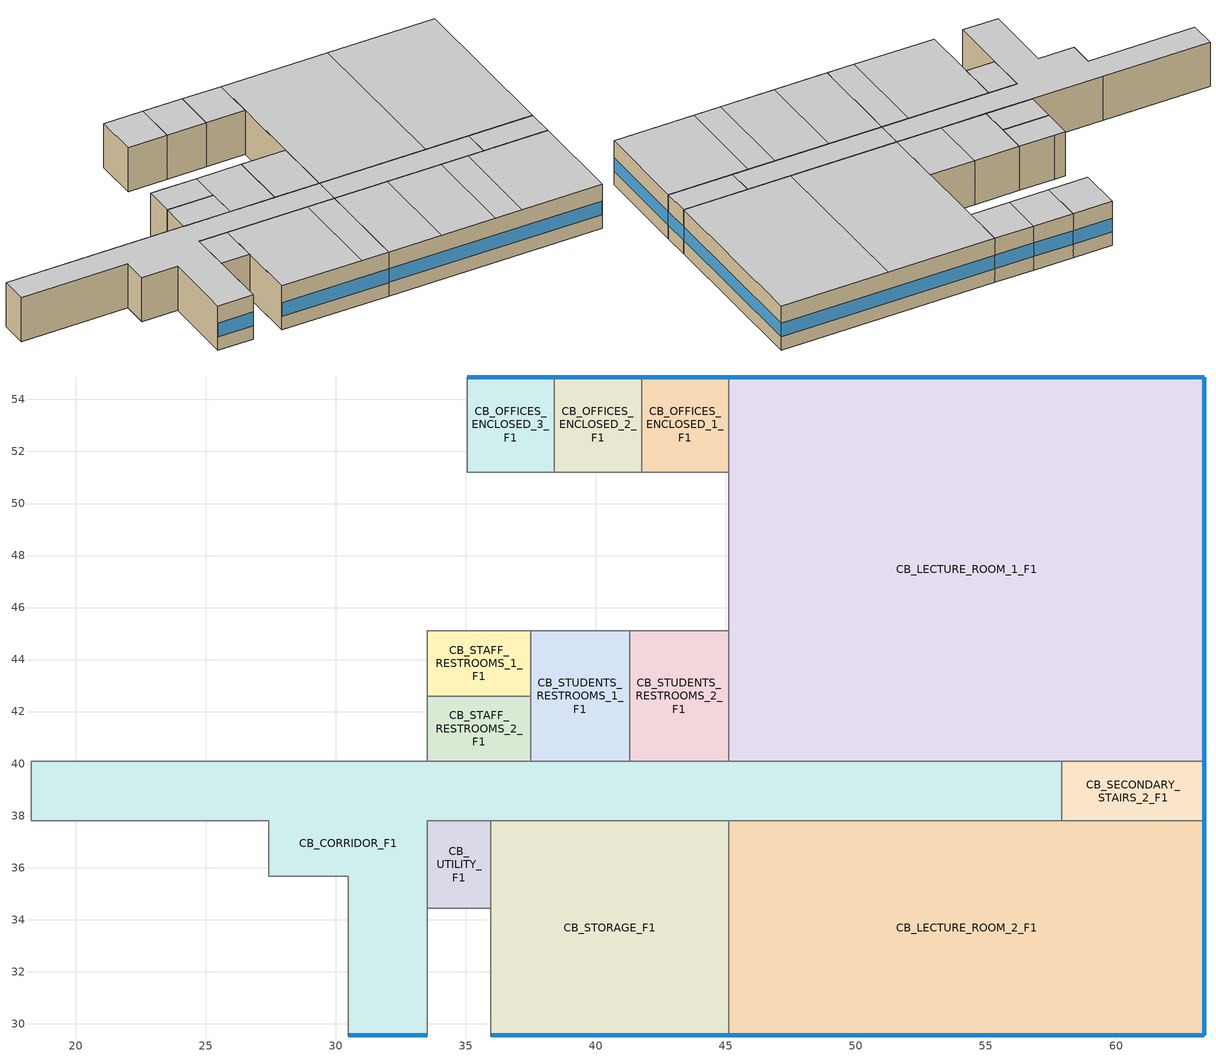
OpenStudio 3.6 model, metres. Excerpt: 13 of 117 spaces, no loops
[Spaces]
CB_CORRIDOR_F1
 floor ground (Foundation F 126 Perim 305 Area 12217): 57.91,40.08 57.91,37.8 33.53,37.8 33.53,29.57 30.48,29.57 30.48,35.66 27.43,35.66 27.43,37.8 18.29,37.8 18.29,40.08 z0
 wall outside: 30.48,29.57 33.53,29.57 z0:3.96
 wall to CB_CAFE_STUDY_LOUNGE_F1: 18.29,40.08 18.29,37.8 z0:3.96
 wall to CB_CONFERENCE_ROOM_F1: 27.43,40.08 18.29,40.08 z0:3.96
 wall to CB_OFFICES_OPEN_F1: 33.53,40.08 27.43,40.08 z0:3.96
 wall to CB_STAFF_RESTROOMS_2_F1: 37.49,40.08 33.53,40.08 z0:3.96
 wall to CB_STUDENTS_RESTROOMS_1_F1: 41.3,40.08 37.49,40.08 z0:3.96
 wall to CB_STUDENTS_RESTROOMS_2_F1: 45.11,40.08 41.3,40.08 z0:3.96
 wall to CB_LECTURE_ROOM_1_F1: 57.91,40.08 45.11,40.08 z0:3.96
 wall to CB_SECONDARY_STAIRS_2_F1: 57.91,37.8 57.91,40.08 z0:3.96
 wall to CB_LECTURE_ROOM_2_F1: 45.11,37.8 57.91,37.8 z0:3.96
 wall to CB_STORAGE_F1: 35.97,37.8 45.11,37.8 z0:3.96
 wall to CB_UTILITY_F1: 33.53,34.44 33.53,37.8 35.97,37.8 z0:3.96
 wall to CB_PUBLIC_ELEVATORS_F1: 33.53,29.57 33.53,34.44 z0:3.96
 wall to CB_MAIN_STAIRS_F1: 27.43,35.66 30.48,35.66 30.48,29.57 z0:3.96
 wall to CB_ENTRANCE_LOBBY_F1: 27.43,35.66 27.43,37.8 / 18.29,37.8 27.43,37.8 z0:3.96
 window: 30.49,29.57 33.52,29.57 z1.22:2.44
 ceiling to CB_STUDIO_2_F2: 57.91,37.8 57.91,40.08 45.11,40.08 45.11,37.8 z3.96
 ceiling to CB_CORRIDOR_F2: 33.53,29.57 33.53,37.8 45.11,37.8 45.11,40.08 18.29,40.08 18.29,37.8 27.43,37.8 27.43,35.66 30.48,35.66 30.48,29.57 z3.96
CB_STORAGE_F1
 floor ground (Foundation F 126 Perim 914 Area 7525): 45.11,37.8 45.11,29.57 35.97,29.57 35.97,37.8 z0
 wall outside: 35.97,29.57 45.11,29.57 z0:3.96
 wall to CB_PUBLIC_ELEVATORS_F1: 35.97,34.44 35.97,29.57 z0:3.96
 wall to CB_UTILITY_F1: 35.97,37.8 35.97,34.44 z0:3.96
 wall to CB_LECTURE_ROOM_2_F1: 45.11,29.57 45.11,37.8 z0:3.96
 window: 35.98,29.57 45.11,29.57 z1.22:2.44
 ceiling to CB_CLASSROOM_4_F2: 42.82,29.57 42.82,37.8 35.97,37.8 35.97,29.57 z3.96
 ceiling to CB_CLASSROOM_3_F2: 45.11,29.57 45.11,37.8 42.82,37.8 42.82,29.57 z3.96
CB_LECTURE_ROOM_2_F1
 floor ground (Foundation F 126 Perim 2652 Area 1505): 63.4,37.8 63.4,29.57 45.11,29.57 45.11,37.8 z0
 wall outside: 45.11,29.57 63.4,29.57 63.4,37.8 z0:3.96
 wall to CB_SECONDARY_STAIRS_2_F1: 63.4,37.8 57.91,37.8 z0:3.96
 window: 45.11,29.57 63.4,29.57 / 63.4,29.57 63.4,37.79 z1.22:2.44
 ceiling to CB_CLASSROOM_2_F2: 54.25,29.57 54.25,37.8 49.68,37.8 49.68,29.57 z3.96; 56.54,29.57 56.54,37.8 54.25,37.8 54.25,29.57 z3.96
 ceiling to CB_CLASSROOM_1_F2: 63.4,29.57 63.4,37.8 56.54,37.8 56.54,29.57 z3.96
 ceiling to CB_CLASSROOM_3_F2: 49.68,29.57 49.68,37.8 45.11,37.8 45.11,29.57 z3.96
CB_UTILITY_F1
 floor ground (Foundation F 126 Perim 0 Area 818): 35.97,37.8 35.97,34.44 33.53,34.44 33.53,37.8 z0
 wall to CB_PUBLIC_ELEVATORS_F1: 33.53,34.44 35.97,34.44 z0:3.96
 ceiling to CB_UTILITY_F2: 35.97,34.44 35.97,37.8 33.53,37.8 33.53,34.44 z3.96
CB_SECONDARY_STAIRS_2_F1
 floor ground (Foundation F 126 Perim 229 Area 1254): 63.4,40.08 63.4,37.8 57.91,37.8 57.91,40.08 z0
 wall outside: 63.4,37.8 63.4,40.08 z0:3.96
 wall to CB_LECTURE_ROOM_1_F1: 63.4,40.08 57.91,40.08 z0:3.96
 window: 63.4,37.8 63.4,40.08 z1.22:2.44
 ceiling to CB_SECONDARY_STAIRS_2_F2: 63.4,37.8 63.4,40.08 57.91,40.08 57.91,37.8 z3.96
CB_STAFF_RESTROOMS_2_F1
 floor ground (Foundation F 126 Perim 0 Area 996): 37.49,42.6 37.49,40.08 33.53,40.08 33.53,42.6 z0
 wall to CB_OFFICES_OPEN_F1: 33.53,42.6 33.53,40.08 z0:3.96
 wall to CB_STAFF_RESTROOMS_1_F1: 37.49,42.6 33.53,42.6 z0:3.96
 wall to CB_STUDENTS_RESTROOMS_1_F1: 37.49,40.08 37.49,42.6 z0:3.96
 ceiling to CB_FACULTY_RESTROOMS_1_F2: 37.49,40.08 37.49,42.6 33.53,42.6 33.53,40.08 z3.96
CB_STUDENTS_RESTROOMS_1_F1
 floor ground (Foundation F 126 Perim 0 Area 1916): 41.3,45.11 41.3,40.08 37.49,40.08 37.49,45.11 z0
 wall to CB_OFFICES_OPEN_F1: 41.3,45.11 37.49,45.11 z0:3.96
 wall to CB_STUDENTS_RESTROOMS_2_F1: 41.3,40.08 41.3,45.11 z0:3.96
 wall to CB_STAFF_RESTROOMS_1_F1: 37.49,45.11 37.49,42.6 z0:3.96
 ceiling to CB_STUDENTS_RESTROOMS_1_F2: 41.3,40.08 41.3,45.11 37.49,45.11 37.49,40.08 z3.96
CB_STUDENTS_RESTROOMS_2_F1
 floor ground (Foundation F 126 Perim 0 Area 1916): 45.11,45.11 45.11,40.08 41.3,40.08 41.3,45.11 z0
 wall to CB_OFFICES_OPEN_F1: 45.11,45.11 41.3,45.11 z0:3.96
 wall to CB_LECTURE_ROOM_1_F1: 45.11,40.08 45.11,45.11 z0:3.96
 ceiling to CB_STUDENTS_RESTROOMS_2_F2: 45.11,40.08 45.11,45.11 41.3,45.11 41.3,40.08 z3.96
CB_LECTURE_ROOM_1_F1
 floor ground (Foundation F 126 Perim 3307 Area 27035): 63.4,54.86 63.4,40.08 45.11,40.08 45.11,54.86 z0
 wall outside: 63.4,40.08 63.4,54.86 45.11,54.86 z0:3.96
 wall to CB_OFFICES_OPEN_F1: 45.11,51.21 45.11,45.11 z0:3.96
 wall to CB_OFFICES_ENCLOSED_1_F1: 45.11,54.86 45.11,51.21 z0:3.96
 window: 63.4,40.08 63.4,54.86 / 63.4,54.86 45.11,54.86 z1.22:2.44
 ceiling to CB_STUDIO_2_F2: 63.4,40.08 63.4,54.86 54.25,54.86 54.25,40.08 z3.96; 54.25,40.08 54.25,54.86 45.11,54.86 45.11,40.08 z3.96
CB_STAFF_RESTROOMS_1_F1
 floor ground (Foundation F 126 Perim 0 Area 996): 37.49,45.11 37.49,42.6 33.53,42.6 33.53,45.11 z0
 wall to CB_OFFICES_OPEN_F1: 37.49,45.11 34.44,45.11 33.53,45.11 33.53,42.6 z0:3.96
 ceiling to CB_FACULTY_RESTROOMS_2_F2: 37.49,42.6 37.49,45.11 33.53,45.11 33.53,42.6 z3.96
CB_OFFICES_ENCLOSED_3_F1
 floor ground (Foundation F 126 Perim 335 Area 1226): 38.4,54.86 38.4,51.21 35.05,51.21 35.05,54.86 z0
 wall outside: 38.4,54.86 35.05,54.86 z0:3.96
 wall to CB_OFFICES_OPEN_F1: 35.05,51.21 38.4,51.21 z0:3.96
 wall to CB_OFFICES_ENCLOSED_4_F1: 35.05,54.86 35.05,51.21 z0:3.96
 wall to CB_OFFICES_ENCLOSED_2_F1: 38.4,51.21 38.4,54.86 z0:3.96
 window: 38.4,54.86 35.05,54.86 z1.22:2.44
 ceiling to CB_FACULTY_OFFICE_3_F2: 38.4,51.21 38.4,54.86 35.05,54.86 35.05,51.21 z3.96
CB_OFFICES_ENCLOSED_2_F1
 floor ground (Foundation F 126 Perim 335 Area 1226): 41.76,54.86 41.76,51.21 38.4,51.21 38.4,54.86 z0
 wall outside: 41.76,54.86 38.4,54.86 z0:3.96
 wall to CB_OFFICES_ENCLOSED_1_F1: 41.76,51.21 41.76,54.86 z0:3.96
 wall to CB_OFFICES_OPEN_F1: 38.4,51.21 41.76,51.21 z0:3.96
 window: 41.76,54.86 38.41,54.86 z1.22:2.44
 ceiling to CB_FACULTY_OFFICE_2_F2: 41.76,51.21 41.76,54.86 38.4,54.86 38.4,51.21 z3.96
CB_OFFICES_ENCLOSED_1_F1
 floor ground (Foundation F 126 Perim 335 Area 1226): 45.11,54.86 45.11,51.21 41.76,51.21 41.76,54.86 z0
 wall outside: 45.11,54.86 41.76,54.86 z0:3.96
 wall to CB_OFFICES_OPEN_F1: 41.76,51.21 45.11,51.21 z0:3.96
 window: 45.11,54.86 41.76,54.86 z1.22:2.44
 ceiling to CB_FACULTY_OFFICE_1_F2: 45.11,51.21 45.11,54.86 41.76,54.86 41.76,51.21 z3.96
[Building]
-College-ASHRAE 169-2013-2A created: 2023-09-08 18:26:06 +0800: Default Construction Set=90.1-2019 - College - ASHRAE 169-2013-2A; Standards Number of Stories=4; Standards Number of Above Ground Stories=4; Standards Building Type=College
[Site]
Tampa-MacDill AFB_FL_USA: Latitude {deg}=27.85; Longitude {deg}=-82.52; Time Zone {hr}=-5; Elevation {m}=8; Terrain=City
[ClimateZones]
Climate Zone Institution Name 1=ASHRAE; Climate Zone Document Name 1=ANSI/ASHRAE Standard 169; Climate Zone Document Year 1=2006; Climate Zone Value 1=2A; Climate Zone Institution Name 2=CEC; Climate Zone Document Name 2=California Climate Zone Descriptions; Climate Zone Document Year 2=1995
[Site:WaterMainsTemperature]
Calculation Method=Correlation; Annual Average Outdoor Air Temperature {C}=21.85; Maximum Difference In Monthly Average Outdoor Air Temperatures {deltaC}=14.3
[SizingPeriod:DesignDay] Barometric Pressure {Pa}=101229; Rain Indicator=No; Snow Indicator=No; Day of Month=21; Daylight Saving Time Indicator=No; Humidity Condition Type=Wetbulb; Dry-Bulb Temperature Range Modifier Type=DefaultMultipliers
Name | Maximum Dry-Bulb Temperature {C} | Daily Dry-Bulb Temperature Range {deltaC} | Wind Speed {m/s} | Wind Direction {deg} | Month | Day Type | Wetbulb or DewPoint at Maximum Dry-Bulb {C} | Solar Model Indicator | ASHRAE Clear Sky Optical Depth for Beam Irradiance | ASHRAE Clear Sky Optical Depth for Diffuse Irradiance | Sky Clearness
Tampa-MacDill.AFB_FL_USA Ann Clg .4% Condns DB=>MWB | 33.9 | 7.9 | 3.1 | 270 | 8 | SummerDesignDay | 25.1 | ASHRAETau | 0.491 | 2.016
Tampa-MacDill.AFB_FL_USA Ann Htg 99.6% Condns DB | 4.6 | 0 | 2.5 | 10 | 1 | WinterDesignDay | 4.6 | ASHRAEClearSky |  |  | 0
[Site:GroundTemperature:FCfactorMethod]
January Ground Temperature {C}=24.2; February Ground Temperature {C}=18.9; March Ground Temperature {C}=15.7; April Ground Temperature {C}=13.6; May Ground Temperature {C}=15.5; June Ground Temperature {C}=17.1; July Ground Temperature {C}=21.2; August Ground Temperature {C}=26.9; September Ground Temperature {C}=27.6; October Ground Temperature {C}=27.9; November Ground Temperature {C}=27.4; December Ground Temperature {C}=26.2
[Material:NoMass]
Name | Roughness | Thermal Resistance {m2-K/W} | Thermal Absorptance | Solar Absorptance | Visible Absorptance
CP02 CARPET PAD | VeryRough | 0.21648 | 0.9 | 0.7 | 0.8
Typical Insulation R-6.78 | Smooth | 1.19347 | 0.9 | 0.7 | 0.7
Typical Carpet Pad | Smooth | 0.21648 | 0.9 | 0.7 | 0.8
Typical Insulation R-9.73 | Smooth | 1.71283 | 0.9 | 0.7 | 0.7
Typical Insulation R-24.52 | Smooth | 4.31889 | 0.9 | 0.7 | 0.7
Metal Framed Wall - 24inOC - 2x4 - R0 ins. | Smooth | 0.115881 |  | 0 | 0
Typical Insulation R-1.85 | Smooth | 0.326262 | 0.9 | 0.7 | 0.7
Typical Insulation R-2.38 | Smooth | 0.418404 | 0.9 | 0.7 | 0.7
[Material]
Name | Roughness | Thickness {m} | Conductivity {W/m-K} | Density {kg/m3} | Specific Heat {J/kg-K} | Thermal Absorptance | Solar Absorptance | Visible Absorptance
100mm Normalweight concrete floor | MediumSmooth | 0.1016 | 2.31 | 2322 | 832
4 in. Normalweight Concrete Floor | MediumRough | 0.1016 | 2.31 | 2322 | 832 | 0.9 | 0.7 | 0.7
25mm Stucco | Smooth | 0.0254 | 0.72 | 1856 | 840 | 0.9 | 0.7 | 0.7
5/8 in. Gypsum Board | MediumSmooth | 0.0159 | 0.16 | 800 | 1090 | 0.9 | 0.7 | 0.7
Roof Membrane - Highly Reflective | VeryRough | 0.0095 | 0.16 | 1121.29 | 1460 | 0.75 | 0.45 | 0.7
Metal Roof Surface; F08 Metal surface | Smooth | 0.0008 | 45.28 | 7824 | 500 | 0.9 | 0.7 | 0.7
8 in. Normalweight Concrete Floor | MediumRough | 0.2032 | 2.31 | 2322 | 832 | 0.9 | 0.7 | 0.7
8 in. Concrete Block Basement Wall | MediumRough | 0.2032 | 1.326 | 1842 | 912 | 0.9 | 0.7 | 0.7
G05 25mm wood | MediumSmooth | 0.0254 | 0.15 | 608 | 1630 | 0.9 | 0.5 | 0.5
Std Wood 6inch | MediumSmooth | 0.15 | 0.12 | 540 | 1210 | 0.9 | 0.7 | 0.7
[Construction:FfactorGroundFloor] F-Factor {W/m-K}=1.26344
Name | Area {m2} | PerimeterExposed {m}
Foundation F 126 Perim 335 Area 1226 | 12.2632 | 3.3528
Foundation F 126 Perim 229 Area 1254 | 12.5419 | 2.286
Foundation F 126 Perim 2652 Area 1505 | 150.503 | 26.5176
Foundation F 126 Perim 305 Area 12217 | 122.167 | 3.048
Foundation F 126 Perim 914 Area 7525 | 75.2515 | 9.144
Foundation F 126 Perim 0 Area 818 | 8.17547 | 0
Foundation F 126 Perim 0 Area 1916 | 19.1613 | 0
Foundation F 126 Perim 3307 Area 27035 | 270.348 | 33.0708
Foundation F 126 Perim 0 Area 996 | 9.96385 | 0
[DefaultConstructionSet]
90.1-2019 - College - ASHRAE 169-2013-2A: Default Exterior Surface Constructions=Default Surface Constructions 1; Default Interior Surface Constructions=Default Surface Constructions 2; Default Ground Contact Surface Constructions=Default Surface Constructions 3; Default Exterior SubSurface Constructions=Default Sub Surface Constructions 1; Default Interior SubSurface Constructions=Default Sub Surface Constructions 2; Interior Partition Construction=Typical Interior Partition
[DefaultSurfaceConstructions]
Name | Floor Construction | Wall Construction | Roof Ceiling Construction
Default Surface Constructions 1 | Typical Insulated Exterior Mass Floor R-9.35 | Typical Insulated Steel Framed Exterior Wall R-11.9 | Typical IEAD Roof - Highly Reflective R-25.64
Default Surface Constructions 2 | Typical Interior Floor | Uninsulated Steel Stud Wall | Typical Interior Ceiling
Default Surface Constructions 3 | Typical Insulated Carpeted 8in Slab Floor | Typical Insulated Basement Mass Wall
[Construction]
Typical Insulated Exterior Mass Floor R-9.35: Typical Insulation R-6.78, 4 in. Normalweight Concrete Floor, Typical Carpet Pad
Typical Insulated Steel Framed Exterior Wall R-11.9: 25mm Stucco, 5/8 in. Gypsum Board, Typical Insulation R-9.73, 5/8 in. Gypsum Board
Typical IEAD Roof - Highly Reflective R-25.64: Roof Membrane - Highly Reflective, Typical Insulation R-24.52, Metal Roof Surface
Typical Interior Floor: 100mm Normalweight concrete floor, CP02 CARPET PAD
Uninsulated Steel Stud Wall: Metal Framed Wall - 24inOC - 2x4 - R0 ins.
Typical Interior Ceiling: CP02 CARPET PAD, 100mm Normalweight concrete floor
Typical Insulated Carpeted 8in Slab Floor: 8 in. Normalweight Concrete Floor, Typical Carpet Pad
Typical Insulated Basement Mass Wall: 8 in. Concrete Block Basement Wall
U 0.77 SHGC 0.23 Simple Glazing Window U-0.77 SHGC 0.23: U 0.77 SHGC 0.23 Simple Glazing U-0.77 SHGC 0.23
U 0.77 SHGC 0.23 Simple Glazing Window U-0.77 SHGC 0.23 1: U 0.77 SHGC 0.23 Simple Glazing U-0.77 SHGC 0.23 1
Typical Insulated Metal Door R-2.7: F08 Metal surface, Typical Insulation R-1.85
U 0.65 SHGC 0.25 Dbl Ref-C-H Clr 6mm/6mm Air: REF C CLEAR HI 6MM, AIR 6MM, CLEAR 6MM
Typical Overhead Door R-3.23: Typical Insulation R-2.38
U 0.65 SHGC 0.3 Simple Glazing Skylight U-0.65 SHGC 0.3: U 0.65 SHGC 0.3 Simple Glazing U-0.65 SHGC 0.3
Typical Interior Window: Clear 3mm
Typical Interior Door; Typical Interior Partition: G05 25mm wood
InteriorFurnishings: Std Wood 6inch
[DefaultSubSurfaceConstructions]
Name | Fixed Window Construction | Operable Window Construction | Door Construction | Glass Door Construction | Overhead Door Construction | Skylight Construction | Tubular Daylight Dome Construction | Tubular Daylight Diffuser Construction
Default Sub Surface Constructions 1 | U 0.77 SHGC 0.23 Simple Glazing Window U-0.77 SHGC 0.23 | U 0.77 SHGC 0.23 Simple Glazing Window U-0.77 SHGC 0.23 1 | Typical Insulated Metal Door R-2.7 | U 0.65 SHGC 0.25 Dbl Ref-C-H Clr 6mm/6mm Air | Typical Overhead Door R-3.23 | U 0.65 SHGC 0.3 Simple Glazing Skylight U-0.65 SHGC 0.3 | Typical Interior Window | Typical Interior Window
Default Sub Surface Constructions 2 | Typical Interior Window | Typical Interior Window | Typical Interior Door
[WindowMaterial:SimpleGlazingSystem]
Name | U-Factor {W/m2-K} | Solar Heat Gain Coefficient
U 0.77 SHGC 0.23 Simple Glazing U-0.77 SHGC 0.23; U 0.77 SHGC 0.23 Simple Glazing U-0.77 SHGC 0.23 1 | 4.37226 | 0.23
U 0.65 SHGC 0.3 Simple Glazing U-0.65 SHGC 0.3 | 3.69087 | 0.3
[WindowMaterial:Glazing] Optical Data Type=SpectralAverage; Infrared Transmittance at Normal Incidence=0; Front Side Infrared Hemispherical Emissivity=0.84; Conductivity {W/m-K}=0.9; Dirt Correction Factor for Solar and Visible Transmittance=1; Solar Diffusing=No
Name | Thickness {m} | Solar Transmittance at Normal Incidence | Front Side Solar Reflectance at Normal Incidence | Back Side Solar Reflectance at Normal Incidence | Visible Transmittance at Normal Incidence | Front Side Visible Reflectance at Normal Incidence | Back Side Visible Reflectance at Normal Incidence | Back Side Infrared Hemispherical Emissivity
REF C CLEAR HI 6MM | 0.006 | 0.2 | 0.16 | 0.39 | 0.22 | 0.17 | 0.35 | 0.55
CLEAR 6MM | 0.006 | 0.775 | 0.071 | 0.071 | 0.881 | 0.08 | 0.08 | 0.84
Clear 3mm | 0.003 | 0.837 | 0.075 | 0.075 | 0.898 | 0.081 | 0.081 | 0.84
[WindowMaterial:Gas]
AIR 6MM: Gas Type=Air; Thickness {m}=0.0063
[BuildingStory]
Building Story 1: Nominal Z Coordinate {m}=0; Nominal Floor to Floor Height {m}=3.9624
[Space] Building Story=Building Story 1
Name | Space Type | Thermal Zone
CB_CORRIDOR_F1 | College - Corridor | CB_CORRIDOR_F1 ZN
CB_STORAGE_F1 | College - Storage | CB_STORAGE_F1 ZN
CB_LECTURE_ROOM_2_F1 | College - Classroom | CB_LECTURE_ROOM_2_F1 ZN
CB_UTILITY_F1 | College - Utility | CB_UTILITY_F1 ZN
CB_SECONDARY_STAIRS_2_F1 | College - Stairs | CB_SECONDARY_STAIRS_2_F1 ZN
CB_STAFF_RESTROOMS_2_F1 | College - Restroom | CB_STAFF_RESTROOMS_2_F1 ZN
CB_STUDENTS_RESTROOMS_1_F1 | College - Restroom | CB_STUDENTS_RESTROOMS_1_F1 ZN
CB_STUDENTS_RESTROOMS_2_F1 | College - Restroom | CB_STUDENTS_RESTROOMS_2_F1 ZN
CB_LECTURE_ROOM_1_F1 | College - Lecture Hall | CB_LECTURE_ROOM_1_F1 ZN
CB_STAFF_RESTROOMS_1_F1 | College - Restroom | CB_STAFF_RESTROOMS_1_F1 ZN
CB_OFFICES_ENCLOSED_3_F1 | College - Office | CB_OFFICES_ENCLOSED_3_F1 ZN
CB_OFFICES_ENCLOSED_2_F1 | College - Office | CB_OFFICES_ENCLOSED_2_F1 ZN
CB_OFFICES_ENCLOSED_1_F1 | College - Office | CB_OFFICES_ENCLOSED_1_F1 ZN
[SpaceType] Standards Building Type=College
Name | Default Schedule Set | Design Specification Outdoor Air Object | Standards Space Type
College - Classroom | College - Classroom Schedule Set | College - Classroom Ventilation | College - Classroom
College - Office | College - Office Schedule Set | College - Office Ventilation | College - Office
College - Restroom | College - Restroom Schedule Set | College - Restroom Ventilation | College - Restroom
College - Corridor | College - Corridor Schedule Set | College - Corridor Ventilation | College - Corridor
College - Utility | College - Utility Schedule Set | College - Utility Ventilation | College - Utility
College - Storage | College - Storage Schedule Set | College - Storage Ventilation | College - Storage
College - Stairs | College - Stairs Schedule Set | College - Stairs Ventilation | College - Stairs
College - Lecture Hall | College - Lecture Hall Schedule Set | College - Lecture Hall Ventilation | College - Lecture Hall
[People:Definition] Number of People Calculation Method=People/Area; Fraction Radiant=0.3
Name | People per Space Floor Area {person/m2}
College - Classroom People Definition; College - Lecture Hall People Definition | 0.699654
College - Office People Definition | 0.0538196
[People] Work Efficiency Schedule=Work Efficiency Schedule; Clothing Insulation Schedule=Clothing Schedule; Air Velocity Schedule=Air Velocity Schedule; Multiplier=1
Name | People Definition | Space or SpaceType
College - Classroom People | College - Classroom People Definition | College - Classroom
College - Lecture Hall People | College - Lecture Hall People Definition | College - Lecture Hall
College - Office People | College - Office People Definition | College - Office
[Lights:Definition] Design Level Calculation Method=Watts/Area
Name | Watts per Space Floor Area {W/m2}
College - Classroom Lights Definition | 7.64238
College - Corridor Lights Definition | 4.4132
College - Lecture Hall Lights Definition | 6.56599
College - Office Lights Definition | 7.96529
College - Restroom Lights Definition | 6.78126
College - Stairs Lights Definition | 5.27432
College - Storage Lights Definition | 4.09029
College - Utility Lights Definition | 4.62848
[Lights] Fraction Replaceable=0
Name | Lights Definition | Space or SpaceType
College - Classroom Lights | College - Classroom Lights Definition | College - Classroom
College - Corridor Lights | College - Corridor Lights Definition | College - Corridor
College - Lecture Hall Lights | College - Lecture Hall Lights Definition | College - Lecture Hall
College - Office Lights | College - Office Lights Definition | College - Office
College - Restroom Lights | College - Restroom Lights Definition | College - Restroom
College - Stairs Lights | College - Stairs Lights Definition | College - Stairs
College - Storage Lights | College - Storage Lights Definition | College - Storage
College - Utility Lights | College - Utility Lights Definition | College - Utility
[ElectricEquipment:Definition] Design Level Calculation Method=Watts/Area; Fraction Latent=0; Fraction Radiant=0.5; Fraction Lost=0
Name | Watts per Space Floor Area {W/m2}
College - Classroom Elec Equip Definition; College - Lecture Hall Elec Equip Definition | 9.99967
College - Corridor Elec Equip Definition; College - Restroom Elec Equip Definition; College - Utility Elec Equip Definition | 3.98265
College - Office Elec Equip Definition | 10.7639
[ElectricEquipment]
Name | Electric Equipment Definition | Space or SpaceType
College - Classroom Elec Equip | College - Classroom Elec Equip Definition | College - Classroom
College - Corridor Elec Equip | College - Corridor Elec Equip Definition | College - Corridor
College - Lecture Hall Elec Equip | College - Lecture Hall Elec Equip Definition | College - Lecture Hall
College - Office Elec Equip | College - Office Elec Equip Definition | College - Office
College - Restroom Elec Equip | College - Restroom Elec Equip Definition | College - Restroom
College - Utility Elec Equip | College - Utility Elec Equip Definition | College - Utility
[DesignSpecification:OutdoorAir]
Name | Outdoor Air Flow per Person {m3/s-person} | Outdoor Air Flow per Floor Area {m3/s-m2} | Outdoor Air Flow Air Changes per Hour {1/hr} | Outdoor Air Method
College - Classroom Ventilation; College - Lecture Hall Ventilation | 0 | 0 | 0
College - Corridor Ventilation; College - Stairs Ventilation; College - Utility Ventilation |  | 0.0001016 |  | Sum
College - Office Ventilation; College - Storage Ventilation | 0.00235974 |  |  | Sum
College - Restroom Ventilation | 0.0353961 |  |  | Sum
[DefaultScheduleSet] Lighting Schedule=College BLDG_LIGHT_SCH; Infiltration Schedule=College INFIL_SCH_PNNL
Name | Number of People Schedule | People Activity Level Schedule | Electric Equipment Schedule
College - Classroom Schedule Set | College BLDG_Class_OCC_SCH | College ACTIVITY_SCH | College BLDG_EQUIP_SCH_Base
College - Corridor Schedule Set; College - Restroom Schedule Set; College - Utility Schedule Set |  |  | College BLDG_EQUIP_SCH_Base
College - Lecture Hall Schedule Set | College BLDG_Lecture_OCC_SCH | College ACTIVITY_SCH | College BLDG_EQUIP_SCH_Base
College - Office Schedule Set | College BLDG_OCC_SCH_Offices | College ACTIVITY_SCH | College BLDG_EQUIP_SCH_Base
College - Stairs Schedule Set; College - Storage Schedule Set
[ThermostatSetpoint:DualSetpoint]
Name | Heating Setpoint Temperature Schedule | Cooling Setpoint Temperature Schedule
College - Corridor Thermostat 3; College - Lecture Hall Thermostat 1; College - Classroom Thermostat 23; College - Stairs Thermostat 9; College - Storage Thermostat 1 | College HTGSETP_SCH | College CLGSETP_SCH
College - Office Thermostat 25; College - Office Thermostat 26; College - Office Thermostat 27 | College HTGSETP_SCH - occupant standby mode | College CLGSETP_SCH - occupant standby mode
College - Restroom Thermostat 7; College - Restroom Thermostat 8; College - Restroom Thermostat 9; College - Restroom Thermostat 13; College - Utility Thermostat 1 | College HTGSETP_SCH_SETBACK | College CLGSETP_SCH_SETUP
[SpaceInfiltration:DesignFlowRate] Schedule=College INFIL_SCH_PNNL; Design Flow Rate Calculation Method=Flow/ExteriorArea; Flow per Exterior Surface Area {m3/s-m2}=0.000569573; Constant Term Coefficient=0; Temperature Term Coefficient=0; Velocity Term Coefficient=0.224; Velocity Squared Term Coefficient=0
Name | Space or SpaceType
CB_CORRIDOR_F1 Infiltration | CB_CORRIDOR_F1
CB_LECTURE_ROOM_1_F1 Infiltration | CB_LECTURE_ROOM_1_F1
CB_LECTURE_ROOM_2_F1 Infiltration | CB_LECTURE_ROOM_2_F1
CB_OFFICES_ENCLOSED_1_F1 Infiltration | CB_OFFICES_ENCLOSED_1_F1
CB_OFFICES_ENCLOSED_2_F1 Infiltration | CB_OFFICES_ENCLOSED_2_F1
CB_OFFICES_ENCLOSED_3_F1 Infiltration | CB_OFFICES_ENCLOSED_3_F1
CB_SECONDARY_STAIRS_2_F1 Infiltration | CB_SECONDARY_STAIRS_2_F1
CB_STORAGE_F1 Infiltration | CB_STORAGE_F1
[ThermalZone] Use Ideal Air Loads=No
CB_CORRIDOR_F1 ZN: Thermostat=College - Corridor Thermostat 3
CB_LECTURE_ROOM_1_F1 ZN: Thermostat=College - Lecture Hall Thermostat 1; Primary Daylighting Control=CB_LECTURE_ROOM_1_F1 Daylt Sensor 1; Fraction of Zone Controlled by Primary Daylighting Control=0.276; Secondary Daylighting Control=CB_LECTURE_ROOM_1_F1 Daylt Sensor 2; Fraction of Zone Controlled by Secondary Daylighting Control=0.232
CB_LECTURE_ROOM_2_F1 ZN: Thermostat=College - Classroom Thermostat 23; Primary Daylighting Control=CB_LECTURE_ROOM_2_F1 Daylt Sensor 1; Fraction of Zone Controlled by Primary Daylighting Control=0.39; Secondary Daylighting Control=CB_LECTURE_ROOM_2_F1 Daylt Sensor 2; Fraction of Zone Controlled by Secondary Daylighting Control=0.311
CB_OFFICES_ENCLOSED_1_F1 ZN: Thermostat=College - Office Thermostat 25
CB_OFFICES_ENCLOSED_2_F1 ZN: Thermostat=College - Office Thermostat 26
CB_OFFICES_ENCLOSED_3_F1 ZN: Thermostat=College - Office Thermostat 27
CB_SECONDARY_STAIRS_2_F1 ZN: Thermostat=College - Stairs Thermostat 9
CB_STAFF_RESTROOMS_1_F1 ZN: Thermostat=College - Restroom Thermostat 7
CB_STAFF_RESTROOMS_2_F1 ZN: Thermostat=College - Restroom Thermostat 8
CB_STORAGE_F1 ZN: Thermostat=College - Storage Thermostat 1
CB_STUDENTS_RESTROOMS_1_F1 ZN: Thermostat=College - Restroom Thermostat 9
CB_STUDENTS_RESTROOMS_2_F1 ZN: Thermostat=College - Restroom Thermostat 13
CB_UTILITY_F1 ZN: Thermostat=College - Utility Thermostat 1
[Sizing:Zone] Zone Cooling Design Supply Air Temperature Input Method=SupplyAirTemperature; Zone Cooling Design Supply Air Temperature {C}=14; Zone Cooling Design Supply Air Temperature Difference {deltaC}=11.11; Zone Heating Design Supply Air Temperature Input Method=SupplyAirTemperature; Zone Heating Design Supply Air Temperature {C}=40; Zone Heating Design Supply Air Temperature Difference {deltaC}=11.11; Zone Cooling Design Supply Air Humidity Ratio {kg-H2O/kg-air}=0.0085; Zone Heating Design Supply Air Humidity Ratio {kg-H2O/kg-air}=0.008; Cooling Design Air Flow Method=DesignDay; Heating Design Air Flow Method=DesignDay; Account for Dedicated Outdoor Air System=No; Dedicated Outdoor Air System Control Strategy=NeutralSupplyAir; Dedicated Outdoor Air Low Setpoint Temperature for Design {C}=autosize; Dedicated Outdoor Air High Setpoint Temperature for Design {C}=autosize; Zone Load Sizing Method=Sensible Load Only No Latent Load; Zone Latent Cooling Design Supply Air Humidity Ratio Input Method=HumidityRatioDifference; Zone Cooling Design Supply Air Humidity Ratio Difference {kgWater/kgDryAir}=0.005; Zone Latent Heating Design Supply Air Humidity Ratio Input Method=HumidityRatioDifference; Zone Humidification Design Supply Air Humidity Ratio Difference {kgWater/kgDryAir}=0.005
CB_PUBLIC_ELEVATORS_F1 ZN; CB_PUBLIC_ELEVATORS_F2 ZN; CB_PUBLIC_ELEVATORS_F3 ZN; CB_PUBLIC_ELEVATORS_F4 ZN
[AvailabilityManager:NightCycle] Applicability Schedule=Always On Discrete; Control Type=CycleOnAny; Thermostat Tolerance {deltaC}=1; Cycling Run Time {s}=1800
Availability Manager Night Cycle 1; Availability Manager Night Cycle 2; Availability Manager Night Cycle 3; Availability Manager Night Cycle 4
[InternalMass:Definition]
Internal Mass Definition 1: Construction=InteriorFurnishings; Design Level Calculation Method=SurfaceArea/Area; Surface Area per Space Floor Area=2
[InternalMass] Internal Mass Definition=Internal Mass Definition 1; Multiplier=1
Name | Space or SpaceType
CB_OFFICES_ENCLOSED_2_F1 Mass | CB_OFFICES_ENCLOSED_2_F1
CB_LECTURE_ROOM_2_F1 Mass | CB_LECTURE_ROOM_2_F1
CB_CORRIDOR_F1 Mass | CB_CORRIDOR_F1
CB_SECONDARY_STAIRS_2_F1 Mass | CB_SECONDARY_STAIRS_2_F1
CB_STORAGE_F1 Mass | CB_STORAGE_F1
CB_UTILITY_F1 Mass | CB_UTILITY_F1
CB_STUDENTS_RESTROOMS_1_F1 Mass | CB_STUDENTS_RESTROOMS_1_F1
CB_STAFF_RESTROOMS_2_F1 Mass | CB_STAFF_RESTROOMS_2_F1
CB_STUDENTS_RESTROOMS_2_F1 Mass | CB_STUDENTS_RESTROOMS_2_F1
CB_LECTURE_ROOM_1_F1 Mass | CB_LECTURE_ROOM_1_F1
CB_OFFICES_ENCLOSED_1_F1 Mass | CB_OFFICES_ENCLOSED_1_F1
CB_STAFF_RESTROOMS_1_F1 Mass | CB_STAFF_RESTROOMS_1_F1
CB_OFFICES_ENCLOSED_3_F1 Mass | CB_OFFICES_ENCLOSED_3_F1
[Exterior:Lights:Definition]
Name | Design Level {W}
Occ Sensing Exterior Lights Def | 8552
NonDimming Exterior Lights Def | 441.8
[Exterior:Lights] Schedule=College EXTERIOR_LIGHT_SCH; Control Option=AstronomicalClock
Name | Exterior Lights Definition
Occ Sensing Exterior Lights Def | Occ Sensing Exterior Lights Def
NonDimming Exterior Lights Def | NonDimming Exterior Lights Def
[EnergyManagementSystem:Sensor] Output Variable or Output Meter Index Key=Environment; Output Variable or Output Meter=Site Outdoor Air Drybulb Temperature
OAT; OAT_1; OAT_2; OAT_3
[EnergyManagementSystem:Actuator] Actuated Component Type=Schedule:Year; Actuated Component Control Type=Schedule Value
Name | Actuated Component
VAV1HtgSch0; VAV2HtgSch0; VAV3HtgSch0; VAV4HtgSch0 | College HTGSETP_SCH - occupant standby mode
VAV1ClgSch0; VAV2ClgSch0; VAV3ClgSch0; VAV4ClgSch0 | College CLGSETP_SCH - occupant standby mode
VAV1HtgSch1; VAV2HtgSch1; VAV3HtgSch1; VAV4HtgSch1 | College HTGSETP_SCH
VAV1ClgSch1; VAV2ClgSch1; VAV3ClgSch1; VAV4ClgSch1 | College CLGSETP_SCH
VAV1HtgSch2; VAV2HtgSch2; VAV3HtgSch2; VAV4HtgSch2 | College HTGSETP_SCH_SETBACK
VAV1ClgSch2; VAV2ClgSch2; VAV3ClgSch2; VAV4ClgSch2 | College CLGSETP_SCH_SETUP
[Daylighting:Control] Position Z-Coordinate {m}=0.762; Illuminance Setpoint {lux}=375; Minimum Input Power Fraction for Continuous Dimming Control=0.2; Minimum Light Output Fraction for Continuous Dimming Control=0.2; Probability Lighting will be Reset When Needed in Manual Stepped Control=1; Maximum Allowable Discomfort Glare Index=22
Name | Space | Position X-Coordinate {m} | Position Y-Coordinate {m}
CB_LECTURE_ROOM_1_F1 Daylt Sensor 1 | CB_LECTURE_ROOM_1_F1 | -1.60934 | -7.39129
CB_LECTURE_ROOM_1_F1 Daylt Sensor 2 | CB_LECTURE_ROOM_1_F1 | -3.24307 | -7.39129
CB_LECTURE_ROOM_2_F1 Daylt Sensor 1 | CB_LECTURE_ROOM_2_F1 | 9.14417 | 1.609344
CB_LECTURE_ROOM_2_F1 Daylt Sensor 2 | CB_LECTURE_ROOM_2_F1 | 9.14417 | 3.243072
[Schedule:Ruleset]
Name | Default Day Schedule | Summer Design Day Schedule | Winter Design Day Schedule
Clothing Schedule | Clothing Schedule Default Winter Clothes
Air Velocity Schedule | Air Velocity Schedule Default
Work Efficiency Schedule | Work Efficiency Schedule Default
College ACTIVITY_SCH | College ACTIVITY_SCH Default | College ACTIVITY_SCH Summer Design Day | College ACTIVITY_SCH Winter Design Day
College BLDG_LIGHT_SCH | College BLDG_LIGHT_SCH Default | College BLDG_LIGHT_SCH Summer Design Day | College BLDG_LIGHT_SCH Winter Design Day 2
College BLDG_EQUIP_SCH_Base | College BLDG_EQUIP_SCH_Base Default | College BLDG_EQUIP_SCH_Base Summer Design Day | College BLDG_EQUIP_SCH_Base Winter Design Day 2
College INFIL_SCH_PNNL | College INFIL_SCH_PNNL Default | College INFIL_SCH_PNNL Summer Design Day | College INFIL_SCH_PNNL Winter Design Day
College HTGSETP_SCH | College HTGSETP_SCH Default | College HTGSETP_SCH Summer Design Day | College HTGSETP_SCH Winter Design Day
College CLGSETP_SCH | College CLGSETP_SCH Default | College CLGSETP_SCH Summer Design Day | College CLGSETP_SCH Winter Design Day
College BLDG_Class_OCC_SCH | College BLDG_Class_OCC_SCH Default | College BLDG_Class_OCC_SCH Summer Design Day | College BLDG_Class_OCC_SCH Winter Design Day 2
College BLDG_Lecture_OCC_SCH | College BLDG_Lecture_OCC_SCH Default | College BLDG_Lecture_OCC_SCH Summer Design Day | College BLDG_Lecture_OCC_SCH Winter Design Day 2
College BLDG_OCC_SCH_Offices | College BLDG_OCC_SCH_Offices Default | College BLDG_OCC_SCH_Offices Summer Design Day | College BLDG_OCC_SCH_Offices Winter Design Day 2
College HTGSETP_SCH_SETBACK | College HTGSETP_SCH_SETBACK Default | College HTGSETP_SCH_SETBACK Summer Design Day | College HTGSETP_SCH_SETBACK Winter Design Day
College CLGSETP_SCH_SETUP | College CLGSETP_SCH_SETUP Default | College CLGSETP_SCH_SETUP Summer Design Day | College CLGSETP_SCH_SETUP Winter Design Day
College HTGSETP_SCH - occupant standby mode | College HTGSETP_SCH Default 1 | College HTGSETP_SCH Summer Design Day 1 | College HTGSETP_SCH Winter Design Day 1
College CLGSETP_SCH - occupant standby mode | College CLGSETP_SCH Default 1 | College CLGSETP_SCH Summer Design Day 1 | College CLGSETP_SCH Winter Design Day 1
College EXTERIOR_LIGHT_SCH | College EXTERIOR_LIGHT_SCH Default |  | College EXTERIOR_LIGHT_SCH Winter Design Day
[Schedule:Day]
Clothing Schedule Default Winter Clothes; College INFIL_SCH_PNNL Default; College INFIL_SCH_PNNL Default|Sun|Hol Day; College INFIL_SCH_PNNL Winter Design Day; College INFIL_SCH_PNNL Sat|WntrDsn Day: 24, 0, 1
Clothing Schedule Summer Clothes: 24, 0, 0.5
Air Velocity Schedule Default: 24, 0, 0.2
Work Efficiency Schedule Default; College BLDG_Class_OCC_SCH Default; College BLDG_Class_OCC_SCH Default|WntrDsn|Wknd|Hol Day; College BLDG_Class_OCC_SCH Default|WntrDsn|Wknd|Hol Day 1; College BLDG_Class_OCC_SCH Winter Design Day 2; College BLDG_Class_OCC_SCH Default|WntrDsn|Wknd|Hol Day 2; College BLDG_Lecture_OCC_SCH Default; College BLDG_Lecture_OCC_SCH Default|WntrDsn|Wknd|Hol Day; College BLDG_Lecture_OCC_SCH Default|WntrDsn|Wknd|Hol Day 1; College BLDG_Lecture_OCC_SCH Winter Design Day 2; College BLDG_Lecture_OCC_SCH Default|WntrDsn|Wknd|Hol Day 2; College BLDG_Lecture_OCC_SCH Wkdy|SmrDsn Day 1; College BLDG_OCC_SCH_Offices Default; College BLDG_OCC_SCH_Offices Default|WntrDsn|Wknd|Hol Day; College BLDG_OCC_SCH_Offices Default|WntrDsn|Wknd|Hol Day 1; College BLDG_OCC_SCH_Offices Winter Design Day 2; College BLDG_OCC_SCH_Offices Default|WntrDsn|Wknd|Hol Day 2: 24, 0, 0
College ACTIVITY_SCH Default; College ACTIVITY_SCH Winter Design Day; College ACTIVITY_SCH Summer Design Day: 24, 0, 120
College BLDG_LIGHT_SCH Default; College BLDG_LIGHT_SCH Default|WntrDsn|Wknd|Hol Day; College BLDG_LIGHT_SCH Default|WntrDsn|Wknd|Hol Day 1; College BLDG_LIGHT_SCH Winter Design Day 2; College BLDG_LIGHT_SCH Default|WntrDsn|Wknd|Hol Day 2: 24, 0, 0.1773
College BLDG_LIGHT_SCH Wkdy|SmrDsn Day; College BLDG_LIGHT_SCH Summer Design Day; College BLDG_LIGHT_SCH Wkdy|SmrDsn Day 2: 7, 0, 0.1773, 21, 0, 0.9, 24, 0, 0.1773
College BLDG_LIGHT_SCH Wkdy|SmrDsn Day 1: 8, 0, 0.1773, 20, 0, 0.5, 24, 0, 0.1773
College BLDG_EQUIP_SCH_Base Default; College BLDG_EQUIP_SCH_Base Default|WntrDsn|Wknd|Hol Day; College BLDG_EQUIP_SCH_Base Winter Design Day 2; College BLDG_EQUIP_SCH_Base Default|WntrDsn|Wknd|Hol Day 2: 24, 0, 0.4
College BLDG_EQUIP_SCH_Base Default|WntrDsn|Wknd|Hol Day 1: 24, 0, 0.3
College BLDG_EQUIP_SCH_Base Wkdy|SmrDsn Day; College BLDG_EQUIP_SCH_Base Summer Design Day; College BLDG_EQUIP_SCH_Base Wkdy|SmrDsn Day 2: 8, 0, 0.4, 17, 0, 1, 24, 0, 0.4
College BLDG_EQUIP_SCH_Base Wkdy|SmrDsn Day 1: 8, 0, 0.3, 17, 0, 0.5, 24, 0, 0.3
College INFIL_SCH_PNNL Summer Design Day; College INFIL_SCH_PNNL Wkdy|SmrDsn Day: 6, 0, 1, 21, 0, 0.25, 24, 0, 1
College HTGSETP_SCH Default; College HTGSETP_SCH Summer Design Day; College HTGSETP_SCH Default|SmrDsn|Wknd|Hol Day; College HTGSETP_SCH_SETBACK Default; College HTGSETP_SCH_SETBACK Summer Design Day; College HTGSETP_SCH_SETBACK Default|SmrDsn|Wknd|Hol Day; College HTGSETP_SCH_SETBACK Wkdy Day; College HTGSETP_SCH Summer Design Day 1: 24, 0, 15.5556
College HTGSETP_SCH Wkdy Day: 6, 0, 15.5556, 7, 0, 17.7778, 8, 0, 20, 21, 0, 21.1111, 24, 0, 15.5556
College HTGSETP_SCH Winter Design Day; College HTGSETP_SCH_SETBACK Winter Design Day; College HTGSETP_SCH Winter Design Day 1: 24, 0, 21.1111
College CLGSETP_SCH Default; College CLGSETP_SCH Winter Design Day; College CLGSETP_SCH Default|WntrDsn|Wknd|Hol Day; College CLGSETP_SCH Winter Design Day 1: 18, 0, 29.4444, 24, 0, 29.4444
College CLGSETP_SCH Summer Design Day; College CLGSETP_SCH_SETUP Summer Design Day; College CLGSETP_SCH Summer Design Day 1: 24, 0, 23.8889
College CLGSETP_SCH Wkdy Day: 6, 0, 29.4444, 7, 0, 27.7778, 8, 0, 25.5556, 21, 0, 23.8889, 24, 0, 29.4444
College BLDG_Class_OCC_SCH Wkdy|SmrDsn Day; College BLDG_Class_OCC_SCH Summer Design Day; College BLDG_Class_OCC_SCH Wkdy|SmrDsn Day 2: 7, 0, 0, 10, 0, 0.42, 12, 0, 0.29, 16, 0, 0.42, 17, 0, 0.15, 19, 0, 0.29, 20, 0, 0.15, 24, 0, 0
College BLDG_Class_OCC_SCH Wkdy|SmrDsn Day 1: 7, 0, 0, 14, 0, 0.16, 20, 0, 0.05, 24, 0, 0
College BLDG_Lecture_OCC_SCH Wkdy|SmrDsn Day; College BLDG_Lecture_OCC_SCH Summer Design Day; College BLDG_Lecture_OCC_SCH Wkdy|SmrDsn Day 2: 7, 0, 0, 9, 0, 0.28, 12, 0, 0.4, 17, 0, 0.28, 24, 0, 0
College BLDG_OCC_SCH_Offices Wkdy|SmrDsn Day; College BLDG_OCC_SCH_Offices Summer Design Day; College BLDG_OCC_SCH_Offices Wkdy|SmrDsn Day 2: 8, 0, 0, 17, 0, 1, 21, 0, 0.2, 24, 0, 0
College BLDG_OCC_SCH_Offices Wkdy|SmrDsn Day 1: 8, 0, 0, 17, 0, 0.5, 21, 0, 0.2, 24, 0, 0
College CLGSETP_SCH_SETUP Default; College CLGSETP_SCH_SETUP Winter Design Day; College CLGSETP_SCH_SETUP Default|WntrDsn|Wknd|Hol Day; College CLGSETP_SCH_SETUP Wkdy Day: 24, 0, 29.4444
College HTGSETP_SCH Default 1; College HTGSETP_SCH Default|SmrDsn|Wknd|Hol Day 1: 12, 0, 15.5556, 13, 0, 15, 24, 0, 15.5556
College HTGSETP_SCH Wkdy Day 1: 6, 0, 15.5556, 7, 0, 17.7778, 8, 0, 20, 12, 0, 21.1111, 13, 0, 20.5556, 21, 0, 21.1111, 24, 0, 15.5556
College CLGSETP_SCH Default 1; College CLGSETP_SCH Default|WntrDsn|Wknd|Hol Day 1: 12, 0, 29.4444, 13, 0, 30, 18, 0, 29.4444, 24, 0, 29.4444
College CLGSETP_SCH Wkdy Day 1: 6, 0, 29.4444, 7, 0, 27.7778, 8, 0, 25.5556, 12, 0, 23.8889, 13, 0, 24.4444, 21, 0, 23.8889, 24, 0, 29.4444
College EXTERIOR_LIGHT_SCH Default; College EXTERIOR_LIGHT_SCH Winter Design Day; College EXTERIOR_LIGHT_SCH Default|WntrDsn|Wknd|Hol Day: 6, 0, 0, 24, 0, 1
[Schedule:Rule] Date Specification Type=DateRange; Start Day=1
Name | Schedule Ruleset | Rule Order | Day Schedule | Start Month | End Month | End Day | Apply Sunday | Apply Saturday | Apply Monday | Apply Tuesday | Apply Wednesday | Apply Thursday | Apply Friday
Schedule Rule 1 | Clothing Schedule | 0 | Clothing Schedule Summer Clothes | 5 | 9 | 30
Schedule Rule 8 | College BLDG_LIGHT_SCH | 5 | College BLDG_LIGHT_SCH Default|WntrDsn|Wknd|Hol Day | 1 | 6 | 30 | Yes | Yes
Schedule Rule 9 | College BLDG_LIGHT_SCH | 4 | College BLDG_LIGHT_SCH Default|WntrDsn|Wknd|Hol Day 1 | 7 | 8 | 31 | Yes | Yes
Schedule Rule 10 | College BLDG_LIGHT_SCH | 3 | College BLDG_LIGHT_SCH Default|WntrDsn|Wknd|Hol Day 2 | 9 | 12 | 31 | Yes | Yes
Schedule Rule 11 | College BLDG_LIGHT_SCH | 2 | College BLDG_LIGHT_SCH Wkdy|SmrDsn Day | 1 | 6 | 30 |  |  | Yes | Yes | Yes | Yes | Yes
Schedule Rule 12 | College BLDG_LIGHT_SCH | 1 | College BLDG_LIGHT_SCH Wkdy|SmrDsn Day 1 | 7 | 8 | 31 |  |  | Yes | Yes | Yes | Yes | Yes
Schedule Rule 13 | College BLDG_LIGHT_SCH | 0 | College BLDG_LIGHT_SCH Wkdy|SmrDsn Day 2 | 9 | 12 | 31 |  |  | Yes | Yes | Yes | Yes | Yes
Schedule Rule 14 | College BLDG_EQUIP_SCH_Base | 5 | College BLDG_EQUIP_SCH_Base Default|WntrDsn|Wknd|Hol Day | 1 | 6 | 30 | Yes | Yes
Schedule Rule 15 | College BLDG_EQUIP_SCH_Base | 4 | College BLDG_EQUIP_SCH_Base Default|WntrDsn|Wknd|Hol Day 1 | 7 | 8 | 31 | Yes | Yes
Schedule Rule 16 | College BLDG_EQUIP_SCH_Base | 3 | College BLDG_EQUIP_SCH_Base Default|WntrDsn|Wknd|Hol Day 2 | 9 | 12 | 31 | Yes | Yes
Schedule Rule 17 | College BLDG_EQUIP_SCH_Base | 2 | College BLDG_EQUIP_SCH_Base Wkdy|SmrDsn Day | 1 | 6 | 30 |  |  | Yes | Yes | Yes | Yes | Yes
Schedule Rule 18 | College BLDG_EQUIP_SCH_Base | 1 | College BLDG_EQUIP_SCH_Base Wkdy|SmrDsn Day 1 | 7 | 8 | 31 |  |  | Yes | Yes | Yes | Yes | Yes
Schedule Rule 19 | College BLDG_EQUIP_SCH_Base | 0 | College BLDG_EQUIP_SCH_Base Wkdy|SmrDsn Day 2 | 9 | 12 | 31 |  |  | Yes | Yes | Yes | Yes | Yes
Schedule Rule 20 | College INFIL_SCH_PNNL | 2 | College INFIL_SCH_PNNL Default|Sun|Hol Day | 1 | 12 | 31 | Yes
Schedule Rule 21 | College INFIL_SCH_PNNL | 1 | College INFIL_SCH_PNNL Sat|WntrDsn Day | 1 | 12 | 31 |  | Yes
Schedule Rule 22 | College INFIL_SCH_PNNL | 0 | College INFIL_SCH_PNNL Wkdy|SmrDsn Day | 1 | 12 | 31 |  |  | Yes | Yes | Yes | Yes | Yes
Schedule Rule 23 | College HTGSETP_SCH | 1 | College HTGSETP_SCH Default|SmrDsn|Wknd|Hol Day | 1 | 12 | 31 | Yes | Yes
Schedule Rule 24 | College HTGSETP_SCH | 0 | College HTGSETP_SCH Wkdy Day | 1 | 12 | 31 |  |  | Yes | Yes | Yes | Yes | Yes
Schedule Rule 25 | College CLGSETP_SCH | 1 | College CLGSETP_SCH Default|WntrDsn|Wknd|Hol Day | 1 | 12 | 31 | Yes | Yes
Schedule Rule 26 | College CLGSETP_SCH | 0 | College CLGSETP_SCH Wkdy Day | 1 | 12 | 31 |  |  | Yes | Yes | Yes | Yes | Yes
Schedule Rule 27 | College BLDG_Class_OCC_SCH | 5 | College BLDG_Class_OCC_SCH Default|WntrDsn|Wknd|Hol Day | 1 | 5 | 31 | Yes | Yes
Schedule Rule 28 | College BLDG_Class_OCC_SCH | 4 | College BLDG_Class_OCC_SCH Default|WntrDsn|Wknd|Hol Day 1 | 6 | 8 | 31 | Yes | Yes
Schedule Rule 29 | College BLDG_Class_OCC_SCH | 3 | College BLDG_Class_OCC_SCH Default|WntrDsn|Wknd|Hol Day 2 | 9 | 12 | 31 | Yes | Yes
Schedule Rule 30 | College BLDG_Class_OCC_SCH | 2 | College BLDG_Class_OCC_SCH Wkdy|SmrDsn Day | 1 | 5 | 31 |  |  | Yes | Yes | Yes | Yes | Yes
Schedule Rule 31 | College BLDG_Class_OCC_SCH | 1 | College BLDG_Class_OCC_SCH Wkdy|SmrDsn Day 1 | 6 | 8 | 31 |  |  | Yes | Yes | Yes | Yes | Yes
Schedule Rule 32 | College BLDG_Class_OCC_SCH | 0 | College BLDG_Class_OCC_SCH Wkdy|SmrDsn Day 2 | 9 | 12 | 31 |  |  | Yes | Yes | Yes | Yes | Yes
Schedule Rule 48 | College BLDG_Lecture_OCC_SCH | 5 | College BLDG_Lecture_OCC_SCH Default|WntrDsn|Wknd|Hol Day | 1 | 5 | 31 | Yes | Yes
Schedule Rule 49 | College BLDG_Lecture_OCC_SCH | 4 | College BLDG_Lecture_OCC_SCH Default|WntrDsn|Wknd|Hol Day 1 | 6 | 8 | 31 | Yes | Yes
Schedule Rule 50 | College BLDG_Lecture_OCC_SCH | 3 | College BLDG_Lecture_OCC_SCH Default|WntrDsn|Wknd|Hol Day 2 | 9 | 12 | 31 | Yes | Yes
Schedule Rule 51 | College BLDG_Lecture_OCC_SCH | 2 | College BLDG_Lecture_OCC_SCH Wkdy|SmrDsn Day | 1 | 5 | 31 |  |  | Yes | Yes | Yes | Yes | Yes
Schedule Rule 52 | College BLDG_Lecture_OCC_SCH | 1 | College BLDG_Lecture_OCC_SCH Wkdy|SmrDsn Day 1 | 6 | 8 | 31 |  |  | Yes | Yes | Yes | Yes | Yes
Schedule Rule 53 | College BLDG_Lecture_OCC_SCH | 0 | College BLDG_Lecture_OCC_SCH Wkdy|SmrDsn Day 2 | 9 | 12 | 31 |  |  | Yes | Yes | Yes | Yes | Yes
Schedule Rule 60 | College BLDG_OCC_SCH_Offices | 5 | College BLDG_OCC_SCH_Offices Default|WntrDsn|Wknd|Hol Day | 1 | 5 | 31 | Yes | Yes
Schedule Rule 61 | College BLDG_OCC_SCH_Offices | 4 | College BLDG_OCC_SCH_Offices Default|WntrDsn|Wknd|Hol Day 1 | 6 | 8 | 31 | Yes | Yes
Schedule Rule 62 | College BLDG_OCC_SCH_Offices | 3 | College BLDG_OCC_SCH_Offices Default|WntrDsn|Wknd|Hol Day 2 | 9 | 12 | 31 | Yes | Yes
Schedule Rule 63 | College BLDG_OCC_SCH_Offices | 2 | College BLDG_OCC_SCH_Offices Wkdy|SmrDsn Day | 1 | 5 | 31 |  |  | Yes | Yes | Yes | Yes | Yes
Schedule Rule 64 | College BLDG_OCC_SCH_Offices | 1 | College BLDG_OCC_SCH_Offices Wkdy|SmrDsn Day 1 | 6 | 8 | 31 |  |  | Yes | Yes | Yes | Yes | Yes
Schedule Rule 65 | College BLDG_OCC_SCH_Offices | 0 | College BLDG_OCC_SCH_Offices Wkdy|SmrDsn Day 2 | 9 | 12 | 31 |  |  | Yes | Yes | Yes | Yes | Yes
Schedule Rule 66 | College HTGSETP_SCH_SETBACK | 1 | College HTGSETP_SCH_SETBACK Default|SmrDsn|Wknd|Hol Day | 1 | 12 | 31 | Yes | Yes
Schedule Rule 67 | College HTGSETP_SCH_SETBACK | 0 | College HTGSETP_SCH_SETBACK Wkdy Day | 1 | 12 | 31 |  |  | Yes | Yes | Yes | Yes | Yes
Schedule Rule 68 | College CLGSETP_SCH_SETUP | 1 | College CLGSETP_SCH_SETUP Default|WntrDsn|Wknd|Hol Day | 1 | 12 | 31 | Yes | Yes
Schedule Rule 69 | College CLGSETP_SCH_SETUP | 0 | College CLGSETP_SCH_SETUP Wkdy Day | 1 | 12 | 31 |  |  | Yes | Yes | Yes | Yes | Yes
Schedule Rule 70 | College HTGSETP_SCH - occupant standby mode | 0 | College HTGSETP_SCH Wkdy Day 1 | 1 | 12 | 31 |  |  | Yes | Yes | Yes | Yes | Yes
Schedule Rule 71 | College HTGSETP_SCH - occupant standby mode | 1 | College HTGSETP_SCH Default|SmrDsn|Wknd|Hol Day 1 | 1 | 12 | 31 | Yes | Yes
Schedule Rule 72 | College CLGSETP_SCH - occupant standby mode | 0 | College CLGSETP_SCH Wkdy Day 1 | 1 | 12 | 31 |  |  | Yes | Yes | Yes | Yes | Yes
Schedule Rule 73 | College CLGSETP_SCH - occupant standby mode | 1 | College CLGSETP_SCH Default|WntrDsn|Wknd|Hol Day 1 | 1 | 12 | 31 | Yes | Yes
Schedule Rule 90 | College EXTERIOR_LIGHT_SCH | 0 | College EXTERIOR_LIGHT_SCH Default|WntrDsn|Wknd|Hol Day | 1 | 12 | 31 | Yes | Yes
